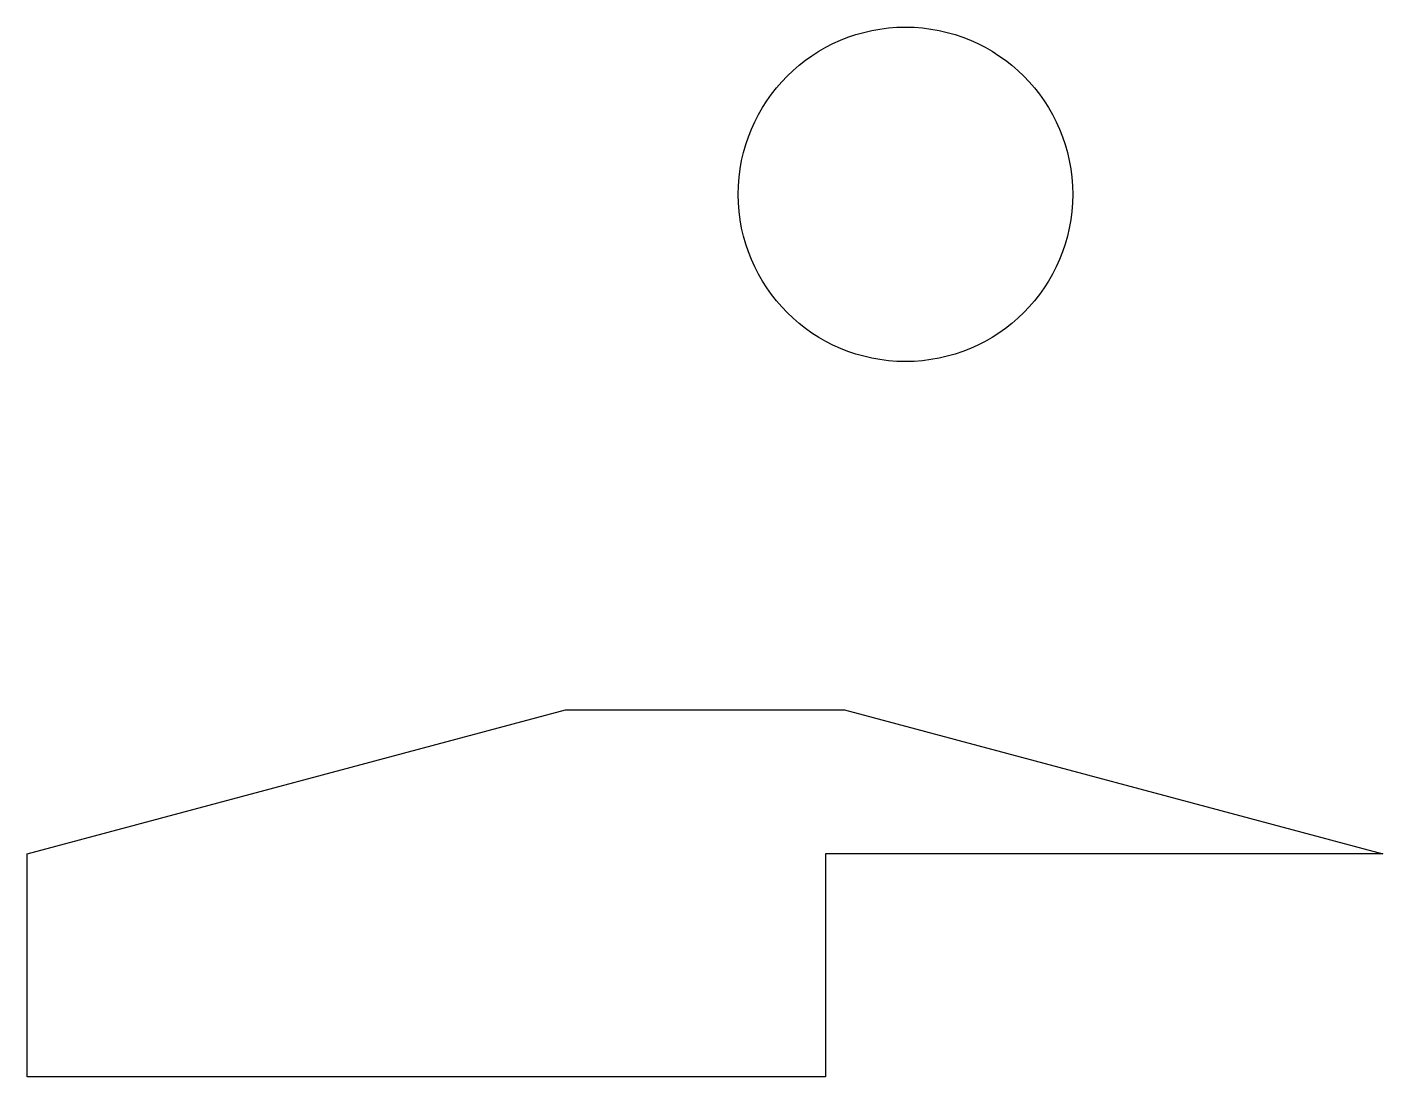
# Model space of a CAD drawing. Header units: millimetres. Extents: x 7 to 251, y 7 to 195.
import ezdxf

# ---------------------------------------------------------------- set-up
doc = ezdxf.new("R2010")
doc.units = ezdxf.units.MM

msp = doc.modelspace()

# ---------------------------------------------------------------- linework, layer by layer
for p, q in [((7.45, 46.67), (104.04, 72.55)), ((104.04, 72.55), (154.04, 72.55)), ((154.04, 72.55), (250.63, 46.67)), ((7.45, 6.67), (7.45, 46.67)), ((250.63, 46.67), (150.63, 46.67)), ((150.63, 46.67), (150.63, 6.67)), ((80.63, 6.67), (7.45, 6.67)), ((150.63, 6.67), (80.63, 6.67))]:
    msp.add_line(p, q)
msp.add_circle((165, 165), 30)

doc.saveas('drawing.dxf')
